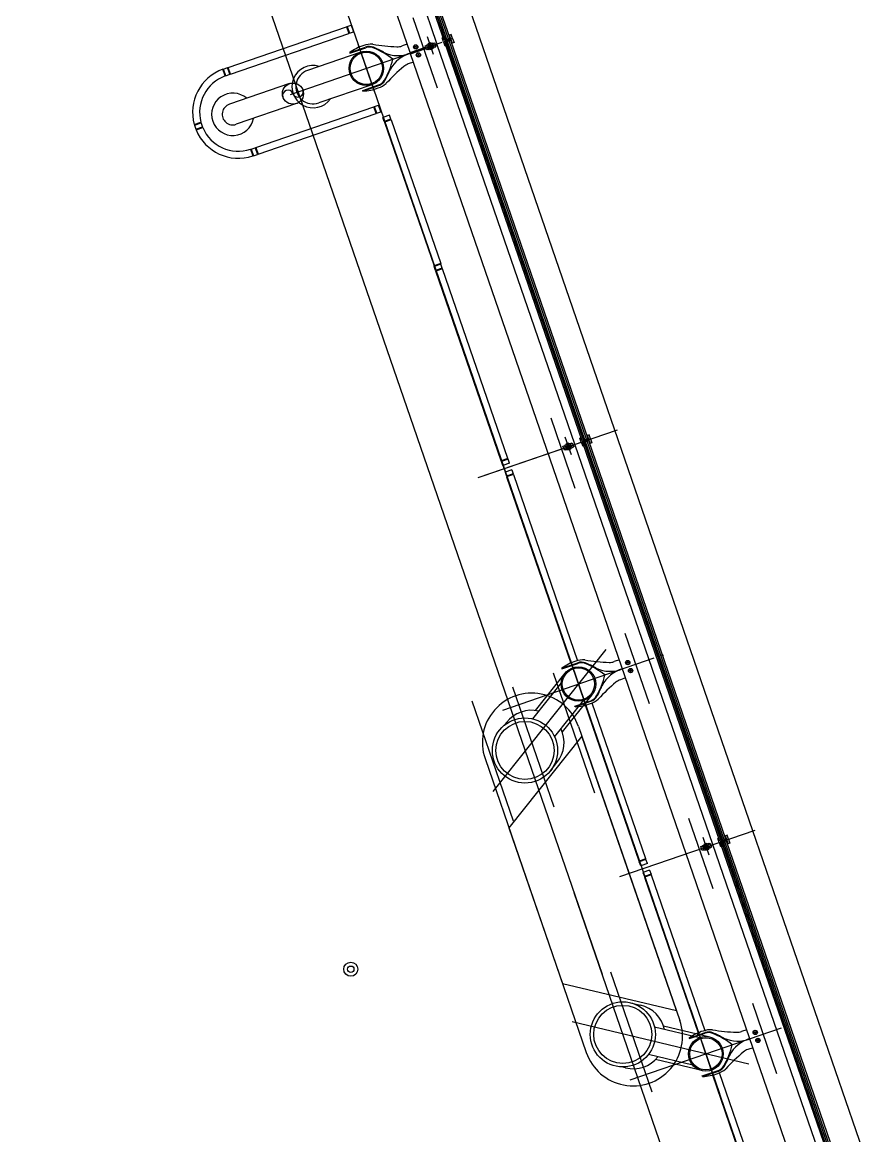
# Model space of a CAD drawing. Extents: x 809487 to 809680, y 818779 to 819225.
# Drawn here: x 809537.74 to 809543.75, y 819177.45 to 819185.34 of the extents above; entities that cross this region are included whole.
import ezdxf

# ---------------------------------------------------------------- set-up
doc = ezdxf.new("R2010")
doc.units = 0
for name, color, linetype in [('F-RC', 7, 'Continuous'), ('MAJ082__', 7, 'Continuous'), ('MAJ214__', 7, 'Continuous'), ('MAJ270__', 7, 'Continuous'), ('MAJ292__', 7, 'Continuous'), ('MAJ314__', 7, 'Continuous')]:
    doc.layers.add(name, color=color, linetype=linetype)

msp = doc.modelspace()

# ---------------------------------------------------------------- linework, layer by layer
at = {"layer": 'F-RC'}
for p, q in [((809540.044, 819185.311), (809540.0724, 819185.3208)), ((809540.0724, 819185.3208), (809540.0887, 819185.2735)), ((809539.202, 819185.0211), (809540.0393, 819185.3094)), ((809539.2182, 819184.9738), (809540.0556, 819185.2621)), ((809540.0393, 819185.3094), (809540.0556, 819185.2621)), ((809540.0399, 819185.3075), (809540.0447, 819185.3091)), ((809540.044, 819185.311), (809540.0603, 819185.2638)), ((809540.0549, 819185.264), (809540.0596, 819185.2657)), ((809540.0603, 819185.2638), (809540.0887, 819185.2735)), ((809539.1804, 819184.9607), (809539.1641, 819185.008)), ((809539.1689, 819185.0097), (809539.1972, 819185.0195)), ((809539.1851, 819184.9624), (809539.1689, 819185.0097)), ((809539.2135, 819184.9722), (809539.1972, 819185.0195)), ((809539.1979, 819185.0176), (809539.2026, 819185.0192)), ((809539.2182, 819184.9738), (809539.202, 819185.0211)), ((809539.1851, 819184.9624), (809539.2135, 819184.9722)), ((809539.2129, 819184.9741), (809539.2176, 819184.9757)), ((809539.3973, 819184.4538), (809540.2346, 819184.7421)), ((809539.4136, 819184.4065), (809540.2509, 819184.6948)), ((809540.2509, 819184.6948), (809540.2346, 819184.7421)), ((809540.2353, 819184.7402), (809540.24, 819184.7418)), ((809540.2394, 819184.7437), (809540.2677, 819184.7535)), ((809540.2556, 819184.6964), (809540.2394, 819184.7437)), ((809540.2503, 819184.6967), (809540.255, 819184.6983)), ((809540.2556, 819184.6964), (809540.284, 819184.7062)), ((809540.284, 819184.7062), (809540.2677, 819184.7535)), ((809540.3451, 819184.6823), (809540.2978, 819184.666)), ((809540.3549, 819184.6539), (809540.3451, 819184.6823)), ((809538.9614, 819184.6157), (809539.0088, 819184.632)), ((809538.9628, 819184.6109), (809539.0102, 819184.6272)), ((809540.3076, 819184.6377), (809540.2978, 819184.666)), ((809540.3549, 819184.6539), (809540.3076, 819184.6377)), ((809540.3565, 819184.6492), (809540.3092, 819184.6329)), ((809540.3092, 819184.6329), (809540.66, 819183.6141)), ((809540.3111, 819184.6336), (809540.3095, 819184.6383)), ((809540.3546, 819184.6486), (809540.353, 819184.6533)), ((809540.3565, 819184.6492), (809540.7073, 819183.6304)), ((809538.9726, 819184.5825), (809539.0199, 819184.5988)), ((809538.9745, 819184.5779), (809539.0219, 819184.5942)), ((809539.3642, 819184.4424), (809539.3926, 819184.4522)), ((809539.3926, 819184.4522), (809539.4088, 819184.4049)), ((809539.3932, 819184.4503), (809539.3979, 819184.4519)), ((809539.3973, 819184.4538), (809539.4136, 819184.4065)), ((809539.3595, 819184.4408), (809539.3757, 819184.3935)), ((809539.3642, 819184.4424), (809539.3805, 819184.3951)), ((809539.3805, 819184.3951), (809539.4088, 819184.4049)), ((809539.4082, 819184.4068), (809539.4129, 819184.4084)), ((809540.6877, 819183.6237), (809540.66, 819183.6141)), ((809540.7089, 819183.6257), (809540.6617, 819183.6094)), ((809540.6714, 819183.581), (809540.6617, 819183.6094)), ((809540.6636, 819183.6101), (809540.6619, 819183.6148)), ((809540.7187, 819183.5973), (809540.6714, 819183.581)), ((809540.7203, 819183.5926), (809540.6731, 819183.5763)), ((809540.675, 819183.577), (809540.6733, 819183.5817)), ((809540.7073, 819183.6304), (809540.6877, 819183.6237)), ((809540.707, 819183.625), (809540.7054, 819183.6298)), ((809540.7187, 819183.5973), (809540.7089, 819183.6257)), ((809540.7184, 819183.5919), (809540.7168, 819183.5967)), ((809541.1826, 819182.25), (809540.7203, 819183.5926)), ((809541.1354, 819182.2337), (809540.6731, 819183.5763)), ((809541.1826, 819182.25), (809541.1354, 819182.2337)), ((809541.1843, 819182.2452), (809541.137, 819182.229)), ((809541.1824, 819182.2446), (809541.1808, 819182.2493)), ((809541.194, 819182.2169), (809541.1843, 819182.2452)), ((809541.1468, 819182.2006), (809541.137, 819182.229)), ((809541.1389, 819182.2296), (809541.1373, 819182.2343)), ((809541.194, 819182.2169), (809541.1468, 819182.2006)), ((809541.2103, 819182.1696), (809541.163, 819182.1533)), ((809541.2103, 819182.1696), (809541.2201, 819182.1412)), ((809541.163, 819182.1533), (809541.1728, 819182.1249)), ((809541.2201, 819182.1412), (809541.1728, 819182.1249)), ((809541.2217, 819182.1365), (809541.1744, 819182.1202)), ((809541.1744, 819182.1202), (809541.629, 819180.8001)), ((809541.1747, 819182.1256), (809541.1763, 819182.1209)), ((809541.2182, 819182.1406), (809541.2198, 819182.1358)), ((809541.2217, 819182.1365), (809541.6761, 819180.8168)), ((809542.1121, 819179.3971), (809541.7319, 819180.5012)), ((809542.1593, 819179.4134), (809541.7793, 819180.5171)), ((809542.1593, 819179.4134), (809542.1121, 819179.3971)), ((809542.161, 819179.4087), (809542.1137, 819179.3924)), ((809542.1156, 819179.3931), (809542.114, 819179.3978)), ((809542.1591, 819179.408), (809542.1575, 819179.4128)), ((809542.1707, 819179.3803), (809542.161, 819179.4087)), ((809542.1235, 819179.364), (809542.1137, 819179.3924)), ((809542.1707, 819179.3803), (809542.1235, 819179.364)), ((809542.187, 819179.333), (809542.1397, 819179.3168)), ((809542.1397, 819179.3168), (809542.1495, 819179.2884)), ((809542.187, 819179.333), (809542.1968, 819179.3047)), ((809542.1968, 819179.3047), (809542.1495, 819179.2884)), ((809542.1984, 819179.2999), (809542.1511, 819179.2837)), ((809542.1511, 819179.2837), (809542.5313, 819178.1796)), ((809542.1514, 819179.289), (809542.153, 819179.2843)), ((809542.1949, 819179.304), (809542.1965, 819179.2993)), ((809542.1984, 819179.2999), (809542.5784, 819178.1963)), ((809543.1361, 819176.5769), (809542.6816, 819177.8966)), ((809543.0888, 819176.5606), (809542.6342, 819177.8807))]:
    msp.add_line(p, q, dxfattribs=at)
for radius, start, end in [(0.325, 109.88151, 195.47188), (0.323, 108.99968, 109.88697), (0.275, 110.0418, 194.82936), (0.277, 108.99968, 110.03427), (0.325, 196.35465, 199), (0.323, 195.45001, 196.33825), (0.277, 194.85953, 195.89583), (0.275, 195.87323, 199), (0.275, 199, 202.12677), (0.325, 199, 201.64535), (0.323, 201.66174, 202.54999), (0.325, 202.52811, 288.11849), (0.277, 202.10417, 203.14047), (0.275, 203.17064, 287.9582), (0.277, 287.96572, 289.00032), (0.323, 288.11303, 289.00032)]:
    msp.add_arc((809539.2747, 819184.7024), radius, start, end, dxfattribs=at)
at = {"layer": 'MAJ082__'}
for p, q in [((809539.6361, 819184.9062), (809539.2104, 819184.7596)), ((809539.685, 819184.7644), (809539.2592, 819184.6178))]:
    msp.add_line(p, q, dxfattribs=at)
msp.add_circle((809539.6606, 819184.8353), 0.075, dxfattribs=at)
for centre, radius, start, end in [((809539.6251, 819184.8231), 0.0375, 19, 199), ((809539.696, 819184.8475), 0.0375, 199, 19), ((809539.2348, 819184.6887), 0.15, 49, 349), ((809539.2348, 819184.6887), 0.075, 108.99964, 289.00049)]:
    msp.add_arc(centre, radius, start, end, dxfattribs=at)
at = {"layer": 'MAJ214__'}
for p, q in [((809540.6801, 819185.1916), (809538.7283, 819190.86)), ((809540.7407, 819185.2151), (809539.7689, 819188.0375)), ((809540.7414, 819185.2154), (809539.7696, 819188.0378)), ((809540.7509, 819185.2186), (809539.7791, 819188.041)), ((809540.7623, 819185.2226), (809539.7904, 819188.0449)), ((809540.491, 819185.1265), (809540.5997, 819185.1639)), ((809540.5964, 819185.1734), (809540.6068, 819185.177)), ((809540.5997, 819185.1639), (809540.5964, 819185.1734)), ((809540.6511, 819185.1935), (809540.6071, 819185.1784)), ((809540.6085, 819185.1709), (809540.6161, 819185.1735)), ((809540.6218, 819185.157), (809540.6142, 819185.1544)), ((809540.6162, 819185.1736), (809540.647, 819185.1842)), ((809540.6169, 819185.186), (809540.6387, 819185.1935)), ((809540.6175, 819185.1873), (809540.6169, 819185.186)), ((809540.6169, 819185.186), (809540.6179, 819185.1832)), ((809540.6374, 819185.1941), (809540.6175, 819185.1873)), ((809540.6179, 819185.1832), (809540.6396, 819185.1906)), ((809540.6203, 819185.184), (809540.62, 819185.1833)), ((809540.6201, 819185.1829), (809540.62, 819185.1833)), ((809540.6219, 819185.157), (809540.6527, 819185.1676)), ((809540.6509, 819185.158), (809540.6291, 819185.1505)), ((809540.6519, 819185.1552), (809540.6301, 819185.1477)), ((809540.6373, 819185.1898), (809540.6379, 819185.1895)), ((809540.6374, 819185.1941), (809540.6387, 819185.1935)), ((809540.6381, 819185.189), (809540.6379, 819185.1895)), ((809540.6387, 819185.1935), (809540.6396, 819185.1906)), ((809540.6546, 819185.1868), (809540.647, 819185.1842)), ((809540.649, 819185.1574), (809540.6487, 819185.1583)), ((809540.6509, 819185.158), (809540.6519, 819185.1552)), ((809540.6512, 819185.1539), (809540.6519, 819185.1552)), ((809540.6522, 819185.1926), (809540.6626, 819185.1962)), ((809540.662, 819185.1642), (809540.6724, 819185.1678)), ((809540.6626, 819185.1962), (809540.6658, 819185.1867)), ((809540.6658, 819185.1867), (809540.6801, 819185.1916)), ((809540.6691, 819185.1773), (809540.6833, 819185.1821)), ((809540.6691, 819185.1773), (809540.6724, 819185.1678)), ((809542.6351, 819179.5138), (809540.6833, 819185.1821)), ((809541.7174, 819182.3786), (809540.7456, 819185.201)), ((809541.7182, 819182.3788), (809540.7463, 819185.2012)), ((809541.7276, 819182.3821), (809540.7558, 819185.2045)), ((809541.739, 819182.386), (809540.7671, 819185.2084)), ((809540.4942, 819185.117), (809540.6029, 819185.1545)), ((809540.6062, 819185.145), (809540.6029, 819185.1545)), ((809540.6166, 819185.1486), (809540.6062, 819185.145)), ((809540.6291, 819185.1505), (809540.6301, 819185.1477)), ((809540.6314, 819185.1471), (809540.6301, 819185.1477)), ((809540.631, 819185.1512), (809540.6307, 819185.1521)), ((809540.6314, 819185.1471), (809540.6512, 819185.1539)), ((809541.5731, 819182.3368), (809541.5835, 819182.3404)), ((809541.5829, 819182.3085), (809541.5731, 819182.3368)), ((809541.6278, 819182.357), (809541.5838, 819182.3418)), ((809541.5852, 819182.3344), (809541.5928, 819182.337)), ((809541.5985, 819182.3204), (809541.5909, 819182.3178)), ((809541.5929, 819182.337), (809541.6237, 819182.3476)), ((809541.5936, 819182.3494), (809541.6154, 819182.3569)), ((809541.5942, 819182.3507), (809541.5936, 819182.3494)), ((809541.5936, 819182.3494), (809541.5946, 819182.3466)), ((809541.6141, 819182.3575), (809541.5942, 819182.3507)), ((809541.5946, 819182.3466), (809541.6164, 819182.3541)), ((809541.597, 819182.3474), (809541.5967, 819182.3468)), ((809541.5968, 819182.3463), (809541.5967, 819182.3468)), ((809541.5986, 819182.3205), (809541.6294, 819182.3311)), ((809541.6276, 819182.3215), (809541.6058, 819182.314)), ((809541.6286, 819182.3186), (809541.6068, 819182.3111)), ((809541.6077, 819182.3146), (809541.6074, 819182.3156)), ((809541.6081, 819182.3105), (809541.6279, 819182.3174)), ((809541.614, 819182.3533), (809541.6146, 819182.353)), ((809541.6141, 819182.3575), (809541.6154, 819182.3569)), ((809541.6148, 819182.3525), (809541.6146, 819182.353)), ((809541.6154, 819182.3569), (809541.6164, 819182.3541)), ((809541.6313, 819182.3502), (809541.6237, 819182.3476)), ((809541.6257, 819182.3208), (809541.6254, 819182.3218)), ((809541.6276, 819182.3215), (809541.6286, 819182.3186)), ((809541.6279, 819182.3174), (809541.6286, 819182.3186)), ((809541.6289, 819182.356), (809541.6393, 819182.3596)), ((809541.6387, 819182.3277), (809541.6491, 819182.3312)), ((809541.6393, 819182.3596), (809541.6491, 819182.3312)), ((809542.6941, 819179.542), (809541.7223, 819182.3644)), ((809542.6949, 819179.5423), (809541.723, 819182.3646)), ((809542.7043, 819179.5455), (809541.7325, 819182.3679)), ((809542.7157, 819179.5494), (809541.7438, 819182.3718)), ((809541.5933, 819182.312), (809541.5829, 819182.3085)), ((809541.6058, 819182.314), (809541.6068, 819182.3111)), ((809541.6081, 819182.3105), (809541.6068, 819182.3111)), ((809542.5498, 819179.5003), (809542.5602, 819179.5039)), ((809542.5547, 819179.4861), (809542.5498, 819179.5003)), ((809542.5596, 819179.4719), (809542.5547, 819179.4861)), ((809542.57, 819179.4755), (809542.5596, 819179.4719)), ((809542.6045, 819179.5204), (809542.5605, 819179.5053)), ((809542.5619, 819179.4978), (809542.5695, 819179.5004)), ((809542.5752, 819179.4839), (809542.5676, 819179.4813)), ((809542.5696, 819179.5005), (809542.6004, 819179.5111)), ((809542.5703, 819179.5129), (809542.5921, 819179.5204)), ((809542.571, 819179.5142), (809542.5703, 819179.5129)), ((809542.5703, 819179.5129), (809542.5713, 819179.51)), ((809542.5908, 819179.521), (809542.571, 819179.5142)), ((809542.5713, 819179.51), (809542.5931, 819179.5175)), ((809542.5737, 819179.5109), (809542.5734, 819179.5102)), ((809542.5735, 819179.5097), (809542.5734, 819179.5102)), ((809542.5753, 819179.4839), (809542.6061, 819179.4945)), ((809542.6043, 819179.4849), (809542.5825, 819179.4774)), ((809542.5825, 819179.4774), (809542.5835, 819179.4746)), ((809542.6053, 819179.4821), (809542.5835, 819179.4746)), ((809542.5848, 819179.474), (809542.5835, 819179.4746)), ((809542.5844, 819179.4781), (809542.5841, 819179.479)), ((809542.5848, 819179.474), (809542.6046, 819179.4808)), ((809542.5907, 819179.5167), (809542.5913, 819179.5164)), ((809542.5908, 819179.521), (809542.5921, 819179.5204)), ((809542.5915, 819179.5159), (809542.5913, 819179.5164)), ((809542.5921, 819179.5204), (809542.5931, 819179.5175)), ((809542.608, 819179.5137), (809542.6004, 819179.5111)), ((809542.6024, 819179.4843), (809542.6021, 819179.4852)), ((809542.6043, 819179.4849), (809542.6053, 819179.4821)), ((809542.6046, 819179.4808), (809542.6053, 819179.4821)), ((809542.6056, 819179.5195), (809542.616, 819179.5231)), ((809542.6154, 819179.4911), (809542.6258, 819179.4947)), ((809542.616, 819179.5231), (809542.6209, 819179.5089)), ((809542.6209, 819179.5089), (809542.6258, 819179.4947)), ((809544.5869, 819173.8454), (809542.6351, 819179.5138)), ((809543.6708, 819176.7055), (809542.699, 819179.5278)), ((809543.6716, 819176.7057), (809542.6997, 819179.5281)), ((809543.681, 819176.709), (809542.7092, 819179.5313)), ((809543.6924, 819176.7129), (809542.7205, 819179.5353))]:
    msp.add_line(p, q, dxfattribs=at)
for points in [[(809540.0625, 819185.1261), (809540.1753, 819185.1649)], [(809540.6177, 819185.1477), (809540.6617, 819185.1628)], [(809540.1563, 819184.8536), (809540.2691, 819184.8924)], [(809541.5944, 819182.3111), (809541.6384, 819182.3262)], [(809541.5648, 819180.7632), (809541.6776, 819180.8021)], [(809541.6586, 819180.4907), (809541.7714, 819180.5296)], [(809542.5711, 819179.4745), (809542.6151, 819179.4897)], [(809542.4671, 819178.1427), (809542.5799, 819178.1815)], [(809542.5609, 819177.8702), (809542.6737, 819177.9091)]]:
    msp.add_lwpolyline(points, dxfattribs=at)
for centre, radius in [((809540.5301, 819185.1664), 0.0155), ((809540.5301, 819185.1664), 0.0135), ((809540.5301, 819185.1664), 0.0042), ((809540.6344, 819185.1706), 0.006), ((809540.5496, 819185.1097), 0.0155), ((809540.5496, 819185.1097), 0.0135), ((809540.5496, 819185.1097), 0.0042), ((809541.6111, 819182.334), 0.006), ((809542.0323, 819180.8035), 0.0155), ((809542.0323, 819180.8035), 0.0135), ((809542.0323, 819180.8035), 0.0042), ((809542.0519, 819180.7468), 0.0155), ((809542.0519, 819180.7468), 0.0135), ((809542.0519, 819180.7468), 0.0042), ((809542.9347, 819178.183), 0.0155), ((809542.9347, 819178.183), 0.0135), ((809542.9347, 819178.183), 0.0042), ((809542.9542, 819178.1263), 0.0155), ((809542.9542, 819178.1263), 0.0135), ((809542.9542, 819178.1263), 0.0042)]:
    msp.add_circle(centre, radius, dxfattribs=at)
for centre, radius, start, end in [((809540.2011, 819185.09), 0.0792, 68.03764, 109), ((809540.0187, 819184.6376), 0.567, 59.89592, 68.03764), ((809540.6344, 819185.1706), 0.0095, 146.69488, 251.30512), ((809540.6344, 819185.1706), 0.0109, 101.1265, 116.87349), ((809540.6344, 819185.1706), 0.0109, 281.1265, 296.87349), ((809540.6344, 819185.1706), 0.0095, 325.18264, 72.81736), ((809540.3131, 819185.1454), 0.02, 239.89592, 251.32459), ((809540.405, 819185.3352), 0.2307, 244.76877, 292.32268), ((809540.555, 819184.8997), 0.2307, 105.67731, 153.23123), ((809540.555, 819184.8997), 0.2307, 105.67731, 112.32268), ((809540.405, 819185.3352), 0.2307, 285.67731, 292.32268), ((809539.8211, 819185.2115), 0.567, 329.96236, 338.10407), ((809540.3657, 819184.9926), 0.02, 146.67541, 158.10407), ((809540.2434, 819184.9673), 0.0792, 289, 329.96236), ((809541.6111, 819182.334), 0.0095, 146.69488, 251.30512), ((809541.6111, 819182.334), 0.0109, 101.1265, 116.87349), ((809541.6111, 819182.334), 0.0109, 281.1265, 296.87349), ((809541.6111, 819182.334), 0.0095, 325.18264, 72.81736), ((809541.7034, 819180.7272), 0.0792, 68.03764, 109), ((809541.5209, 819180.2747), 0.567, 59.89592, 68.03764), ((809541.8154, 819180.7826), 0.02, 239.89592, 251.32459), ((809541.9073, 819180.9723), 0.2307, 244.76877, 292.32268), ((809542.0572, 819180.5368), 0.2307, 105.67731, 153.23123), ((809542.0572, 819180.5368), 0.2307, 105.67731, 112.32268), ((809541.9073, 819180.9723), 0.2307, 285.67731, 292.32268), ((809541.3233, 819180.8487), 0.567, 329.96236, 338.10407), ((809541.868, 819180.6297), 0.02, 146.67541, 158.10407), ((809541.7456, 819180.6045), 0.0792, 289, 329.96236), ((809542.5878, 819179.4975), 0.0095, 146.69488, 199.00008), ((809542.5878, 819179.4975), 0.0095, 199.00008, 251.30512), ((809542.5878, 819179.4975), 0.006, 18.99986, 199.00013), ((809542.5878, 819179.4975), 0.006, 199.00013, 18.99986), ((809542.5878, 819179.4975), 0.0109, 101.1265, 116.87349), ((809542.5878, 819179.4975), 0.0109, 281.1265, 296.87349), ((809542.5878, 819179.4975), 0.0095, 18.99991, 72.81736), ((809542.5878, 819179.4975), 0.0095, 325.18264, 18.99991), ((809542.6057, 819178.1066), 0.0792, 68.03764, 109), ((809542.4232, 819177.6542), 0.567, 59.89592, 68.03764), ((809542.7177, 819178.1621), 0.02, 239.89592, 251.32459), ((809542.8096, 819178.3518), 0.2307, 244.76877, 292.32268), ((809542.9595, 819177.9163), 0.2307, 105.67731, 153.23123), ((809542.8096, 819178.3518), 0.2307, 285.67731, 292.32268), ((809542.9595, 819177.9163), 0.2307, 105.67731, 112.32268), ((809542.2256, 819178.2281), 0.567, 329.96236, 338.10407), ((809542.7703, 819178.0092), 0.02, 146.67541, 158.10407), ((809542.6479, 819177.984), 0.0792, 289, 329.96236)]:
    msp.add_arc(centre, radius, start, end, dxfattribs=at)
for points, degree in [([(809540.6068, 819185.1776), (809540.6068, 819185.1777), (809540.6068, 819185.1778), (809540.6068, 819185.1779), (809540.6068, 819185.1779), (809540.6069, 819185.178), (809540.6069, 819185.178), (809540.6069, 819185.1781), (809540.6069, 819185.1781), (809540.6069, 819185.1782), (809540.6069, 819185.1782), (809540.607, 819185.1783), (809540.607, 819185.1783), (809540.6071, 819185.1784), (809540.6071, 819185.1784), (809540.6071, 819185.1784)], 3), ([(809540.6077, 819185.1715), (809540.6076, 819185.1718), (809540.6075, 819185.1722), (809540.6073, 819185.173), (809540.6072, 819185.1736), (809540.607, 819185.1747), (809540.6069, 819185.1752), (809540.6068, 819185.1764), (809540.6068, 819185.177), (809540.6068, 819185.1776)], 3), ([(809540.6077, 819185.1715), (809540.6077, 819185.1715), (809540.6077, 819185.1714), (809540.6077, 819185.1714), (809540.6077, 819185.1714), (809540.6077, 819185.1713), (809540.6077, 819185.1713), (809540.6077, 819185.1713)], 3), ([(809540.6085, 819185.1709), (809540.6085, 819185.1709), (809540.6085, 819185.1709), (809540.6084, 819185.1709), (809540.6084, 819185.1709), (809540.6083, 819185.1709), (809540.6083, 819185.1709), (809540.6082, 819185.1709), (809540.6081, 819185.1709), (809540.6079, 819185.171), (809540.6079, 819185.171), (809540.6078, 819185.1712), (809540.6077, 819185.1712), (809540.6077, 819185.1713)], 3), ([(809540.6161, 819185.1735), (809540.6161, 819185.1736), (809540.6162, 819185.1736), (809540.6162, 819185.1736)], 2), ([(809540.6161, 819185.1735), (809540.6161, 819185.1735), (809540.6161, 819185.1735), (809540.6161, 819185.1734), (809540.6162, 819185.1732), (809540.6163, 819185.1726), (809540.6164, 819185.1722), (809540.6166, 819185.1709), (809540.6167, 819185.1699), (809540.6172, 819185.1677), (809540.6174, 819185.1665), (809540.6182, 819185.1641), (809540.6187, 819185.163), (809540.6197, 819185.1609), (809540.6202, 819185.16), (809540.6209, 819185.1587), (809540.6212, 819185.1582), (809540.6215, 819185.1576), (809540.6216, 819185.1574), (809540.6217, 819185.1571), (809540.6218, 819185.157), (809540.6218, 819185.157)], 3), ([(809540.6219, 819185.157), (809540.6219, 819185.157), (809540.6218, 819185.157), (809540.6218, 819185.157)], 2), ([(809540.6219, 819185.157), (809540.6219, 819185.157), (809540.6218, 819185.157), (809540.6218, 819185.157)], 2), ([(809540.6273, 819185.1771), (809540.6273, 819185.1771), (809540.6273, 819185.1771), (809540.6272, 819185.177), (809540.6272, 819185.1769), (809540.627, 819185.1767), (809540.6269, 819185.1765), (809540.6267, 819185.1762), (809540.6266, 819185.176), (809540.6265, 819185.1758)], 3), ([(809540.6294, 819185.1804), (809540.6283, 819185.1786), (809540.6273, 819185.1771)], 2), ([(809540.6313, 819185.1616), (809540.6315, 819185.1615), (809540.6317, 819185.1615), (809540.6321, 819185.1613), (809540.6323, 819185.1613), (809540.6326, 819185.1612), (809540.6327, 819185.1611), (809540.6328, 819185.1611), (809540.6328, 819185.1611), (809540.6328, 819185.1611)], 3), ([(809540.636, 819185.1801), (809540.6342, 819185.1807), (809540.6323, 819185.1813)], 2), ([(809540.6328, 819185.1611), (809540.6345, 819185.1605), (809540.6365, 819185.1598)], 2), ([(809540.6374, 819185.1796), (809540.6372, 819185.1797), (809540.637, 819185.1797), (809540.6366, 819185.1799), (809540.6364, 819185.1799), (809540.6362, 819185.18), (809540.6361, 819185.18), (809540.636, 819185.1801), (809540.636, 819185.1801), (809540.636, 819185.1801)], 3), ([(809540.6393, 819185.1608), (809540.6405, 819185.1625), (809540.6415, 819185.1641)], 2), ([(809540.6415, 819185.1641), (809540.6415, 819185.1641), (809540.6415, 819185.1641), (809540.6415, 819185.1642), (809540.6416, 819185.1643), (809540.6418, 819185.1645), (809540.6419, 819185.1647), (809540.6421, 819185.165), (809540.6422, 819185.1652), (809540.6423, 819185.1654)], 3), ([(809540.6527, 819185.1676), (809540.6527, 819185.1677), (809540.6527, 819185.1677), (809540.6526, 819185.1678), (809540.6526, 819185.168), (809540.6525, 819185.1686), (809540.6524, 819185.169), (809540.6522, 819185.1702), (809540.6521, 819185.1713), (809540.6516, 819185.1735), (809540.6513, 819185.1747), (809540.6506, 819185.177), (809540.6501, 819185.1781), (809540.6491, 819185.1802), (809540.6486, 819185.1812), (809540.6479, 819185.1825), (809540.6476, 819185.1829), (809540.6472, 819185.1836), (809540.6471, 819185.1838), (809540.647, 819185.1841), (809540.647, 819185.1841), (809540.647, 819185.1842)], 3), ([(809540.6511, 819185.1935), (809540.6511, 819185.1935), (809540.6512, 819185.1935), (809540.6512, 819185.1935), (809540.6513, 819185.1935), (809540.6513, 819185.1935), (809540.6514, 819185.1935), (809540.6514, 819185.1934), (809540.6515, 819185.1934), (809540.6515, 819185.1934), (809540.6516, 819185.1933), (809540.6516, 819185.1933), (809540.6516, 819185.1933), (809540.6517, 819185.1932), (809540.6517, 819185.1932), (809540.6518, 819185.1931)], 3), ([(809540.6518, 819185.1931), (809540.6521, 819185.1926), (809540.6525, 819185.1922), (809540.6532, 819185.1912), (809540.6535, 819185.1907), (809540.654, 819185.1897), (809540.6543, 819185.1892), (809540.6546, 819185.1884), (809540.6548, 819185.1881), (809540.6549, 819185.1878)], 3), ([(809540.6603, 819185.1703), (809540.6597, 819185.17), (809540.659, 819185.1698), (809540.6574, 819185.1693), (809540.6565, 819185.1689), (809540.6549, 819185.1684), (809540.6543, 819185.1682), (809540.6534, 819185.1679), (809540.653, 819185.1678), (809540.6527, 819185.1676)], 3), ([(809540.6603, 819185.1703), (809540.6594, 819185.17), (809540.6586, 819185.1697), (809540.6577, 819185.1693), (809540.6564, 819185.1689), (809540.6551, 819185.1685), (809540.6538, 819185.168), (809540.6535, 819185.1679), (809540.6531, 819185.1678), (809540.6527, 819185.1676)], 3), ([(809540.655, 819185.1876), (809540.655, 819185.1875), (809540.655, 819185.1875), (809540.655, 819185.1874), (809540.655, 819185.1873), (809540.655, 819185.1872), (809540.6549, 819185.1871), (809540.6549, 819185.187), (809540.6548, 819185.1869), (809540.6547, 819185.1869), (809540.6547, 819185.1868), (809540.6546, 819185.1868), (809540.6546, 819185.1868), (809540.6546, 819185.1868)], 3), ([(809540.655, 819185.1876), (809540.655, 819185.1876), (809540.655, 819185.1876), (809540.655, 819185.1876), (809540.6549, 819185.1877), (809540.6549, 819185.1877), (809540.6549, 819185.1877), (809540.6549, 819185.1878)], 3), ([(809540.6603, 819185.1703), (809540.6603, 819185.1703), (809540.6603, 819185.1703), (809540.6603, 819185.1703), (809540.6604, 819185.1703), (809540.6605, 819185.1703), (809540.6605, 819185.1703), (809540.6606, 819185.1703), (809540.6607, 819185.1703), (809540.6608, 819185.1702), (809540.6609, 819185.1701), (809540.661, 819185.17), (809540.661, 819185.17), (809540.6611, 819185.1699)], 3), ([(809540.6611, 819185.1697), (809540.6611, 819185.1697), (809540.6611, 819185.1697), (809540.6611, 819185.1698), (809540.6611, 819185.1698), (809540.6611, 819185.1699), (809540.6611, 819185.1699), (809540.6611, 819185.1699)], 3), ([(809540.6611, 819185.1697), (809540.6612, 819185.1694), (809540.6613, 819185.169), (809540.6615, 819185.1682), (809540.6616, 819185.1676), (809540.6618, 819185.1665), (809540.6618, 819185.1659), (809540.6619, 819185.1647), (809540.662, 819185.1641), (809540.662, 819185.1635)], 3), ([(809540.662, 819185.1635), (809540.662, 819185.1635), (809540.662, 819185.1634), (809540.6619, 819185.1633), (809540.6619, 819185.1633), (809540.6619, 819185.1632), (809540.6619, 819185.1631), (809540.6619, 819185.1631), (809540.6619, 819185.1631), (809540.6618, 819185.163), (809540.6618, 819185.163), (809540.6618, 819185.1629), (809540.6618, 819185.1629), (809540.6617, 819185.1628), (809540.6617, 819185.1628), (809540.6617, 819185.1628)], 3), ([(809540.6138, 819185.1536), (809540.6138, 819185.1536), (809540.6138, 819185.1537), (809540.6138, 819185.1538), (809540.6138, 819185.1539), (809540.6138, 819185.154), (809540.6138, 819185.1541), (809540.6139, 819185.1542), (809540.614, 819185.1542), (809540.6141, 819185.1543), (809540.6141, 819185.1544), (809540.6142, 819185.1544), (809540.6142, 819185.1544), (809540.6142, 819185.1544)], 3), ([(809540.6138, 819185.1536), (809540.6138, 819185.1536), (809540.6138, 819185.1536), (809540.6138, 819185.1535), (809540.6138, 819185.1535), (809540.6139, 819185.1535), (809540.6139, 819185.1534), (809540.6139, 819185.1534)], 3), ([(809540.617, 819185.1481), (809540.6166, 819185.1485), (809540.6163, 819185.149), (809540.6156, 819185.15), (809540.6153, 819185.1505), (809540.6148, 819185.1515), (809540.6145, 819185.152), (809540.6141, 819185.1528), (809540.614, 819185.1531), (809540.6139, 819185.1534)], 3), ([(809540.6177, 819185.1477), (809540.6177, 819185.1476), (809540.6176, 819185.1476), (809540.6175, 819185.1477), (809540.6175, 819185.1477), (809540.6174, 819185.1477), (809540.6174, 819185.1477), (809540.6173, 819185.1477), (809540.6173, 819185.1478), (809540.6173, 819185.1478), (809540.6172, 819185.1478), (809540.6172, 819185.1479), (809540.6171, 819185.1479), (809540.6171, 819185.148), (809540.617, 819185.148), (809540.617, 819185.1481)], 3), ([(809541.5835, 819182.3411), (809541.5835, 819182.3412), (809541.5835, 819182.3412), (809541.5835, 819182.3413), (809541.5836, 819182.3414), (809541.5836, 819182.3414), (809541.5836, 819182.3415), (809541.5836, 819182.3415), (809541.5836, 819182.3416), (809541.5836, 819182.3416), (809541.5837, 819182.3417), (809541.5837, 819182.3417), (809541.5837, 819182.3418), (809541.5838, 819182.3418), (809541.5838, 819182.3418), (809541.5838, 819182.3418)], 3), ([(809541.5844, 819182.3349), (809541.5843, 819182.3353), (809541.5842, 819182.3356), (809541.584, 819182.3365), (809541.5839, 819182.337), (809541.5837, 819182.3381), (809541.5836, 819182.3387), (809541.5835, 819182.3399), (809541.5835, 819182.3405), (809541.5835, 819182.3411)], 3), ([(809541.5844, 819182.3349), (809541.5844, 819182.3349), (809541.5844, 819182.3349), (809541.5844, 819182.3348), (809541.5844, 819182.3348), (809541.5844, 819182.3348), (809541.5844, 819182.3348), (809541.5844, 819182.3347)], 3), ([(809541.5852, 819182.3344), (809541.5852, 819182.3344), (809541.5852, 819182.3344), (809541.5851, 819182.3344), (809541.5851, 819182.3343), (809541.585, 819182.3343), (809541.585, 819182.3343), (809541.5849, 819182.3343), (809541.5848, 819182.3344), (809541.5847, 819182.3344), (809541.5846, 819182.3345), (809541.5845, 819182.3346), (809541.5844, 819182.3347), (809541.5844, 819182.3347)], 3), ([(809541.5905, 819182.3171), (809541.5905, 819182.3171), (809541.5905, 819182.3171), (809541.5905, 819182.3172), (809541.5905, 819182.3173), (809541.5905, 819182.3175), (809541.5905, 819182.3175), (809541.5906, 819182.3176), (809541.5907, 819182.3177), (809541.5908, 819182.3178), (809541.5908, 819182.3178), (809541.5909, 819182.3178), (809541.5909, 819182.3178), (809541.5909, 819182.3178)], 3), ([(809541.5905, 819182.3171), (809541.5905, 819182.317), (809541.5905, 819182.317), (809541.5905, 819182.317), (809541.5905, 819182.317), (809541.5906, 819182.3169), (809541.5906, 819182.3169), (809541.5906, 819182.3169)], 3), ([(809541.5937, 819182.3115), (809541.5933, 819182.312), (809541.593, 819182.3125), (809541.5923, 819182.3135), (809541.592, 819182.3139), (809541.5915, 819182.3149), (809541.5912, 819182.3154), (809541.5908, 819182.3162), (809541.5907, 819182.3165), (809541.5906, 819182.3169)], 3), ([(809541.5928, 819182.337), (809541.5928, 819182.337), (809541.5928, 819182.337), (809541.5929, 819182.3368), (809541.5929, 819182.3366), (809541.593, 819182.336), (809541.5931, 819182.3356), (809541.5933, 819182.3344), (809541.5934, 819182.3334), (809541.5939, 819182.3311), (809541.5942, 819182.3299), (809541.5949, 819182.3276), (809541.5954, 819182.3265), (809541.5964, 819182.3244), (809541.5969, 819182.3235), (809541.5976, 819182.3222), (809541.5979, 819182.3217), (809541.5982, 819182.321), (809541.5984, 819182.3208), (809541.5984, 819182.3206), (809541.5985, 819182.3205), (809541.5985, 819182.3204)], 3), ([(809541.5928, 819182.337), (809541.5928, 819182.337), (809541.5929, 819182.337), (809541.5929, 819182.337)], 2), ([(809541.5986, 819182.3205), (809541.5986, 819182.3205), (809541.5985, 819182.3205), (809541.5985, 819182.3204)], 2), ([(809541.5986, 819182.3205), (809541.5986, 819182.3205), (809541.5985, 819182.3205), (809541.5985, 819182.3204)], 2), ([(809541.604, 819182.3406), (809541.604, 819182.3405), (809541.604, 819182.3405), (809541.6039, 819182.3404), (809541.6039, 819182.3404), (809541.6037, 819182.3401), (809541.6036, 819182.34), (809541.6034, 819182.3396), (809541.6033, 819182.3394), (809541.6032, 819182.3393)], 3), ([(809541.6061, 819182.3438), (809541.605, 819182.3421), (809541.604, 819182.3406)], 2), ([(809541.6081, 819182.325), (809541.6082, 819182.325), (809541.6084, 819182.3249), (809541.6089, 819182.3248), (809541.6091, 819182.3247), (809541.6093, 819182.3246), (809541.6094, 819182.3246), (809541.6095, 819182.3245), (809541.6095, 819182.3245), (809541.6095, 819182.3245)], 3), ([(809541.6127, 819182.3435), (809541.6109, 819182.3441), (809541.609, 819182.3448)], 2), ([(809541.6095, 819182.3245), (809541.6113, 819182.324), (809541.6132, 819182.3233)], 2), ([(809541.6141, 819182.343), (809541.614, 819182.3431), (809541.6137, 819182.3432), (809541.6133, 819182.3433), (809541.6131, 819182.3434), (809541.6129, 819182.3435), (809541.6128, 819182.3435), (809541.6127, 819182.3435), (809541.6127, 819182.3435), (809541.6127, 819182.3435)], 3), ([(809541.616, 819182.3243), (809541.6172, 819182.326), (809541.6182, 819182.3275)], 2), ([(809541.6182, 819182.3275), (809541.6182, 819182.3275), (809541.6182, 819182.3275), (809541.6183, 819182.3276), (809541.6183, 819182.3277), (809541.6185, 819182.3279), (809541.6186, 819182.3281), (809541.6188, 819182.3285), (809541.6189, 819182.3287), (809541.619, 819182.3288)], 3), ([(809541.6294, 819182.3311), (809541.6294, 819182.3311), (809541.6294, 819182.3311), (809541.6293, 819182.3313), (809541.6293, 819182.3315), (809541.6292, 819182.332), (809541.6291, 819182.3324), (809541.6289, 819182.3337), (809541.6288, 819182.3347), (809541.6283, 819182.337), (809541.628, 819182.3382), (809541.6273, 819182.3405), (809541.6268, 819182.3416), (809541.6258, 819182.3437), (809541.6253, 819182.3446), (809541.6246, 819182.3459), (809541.6243, 819182.3464), (809541.6239, 819182.347), (809541.6238, 819182.3473), (809541.6237, 819182.3475), (809541.6237, 819182.3476), (809541.6237, 819182.3476)], 3), ([(809541.6278, 819182.357), (809541.6278, 819182.357), (809541.6279, 819182.357), (809541.6279, 819182.357), (809541.628, 819182.357), (809541.6281, 819182.3569), (809541.6281, 819182.3569), (809541.6281, 819182.3569), (809541.6282, 819182.3569), (809541.6282, 819182.3568), (809541.6283, 819182.3568), (809541.6283, 819182.3567), (809541.6283, 819182.3567), (809541.6284, 819182.3566), (809541.6284, 819182.3566), (809541.6285, 819182.3566)], 3), ([(809541.6285, 819182.3566), (809541.6288, 819182.3561), (809541.6292, 819182.3556), (809541.6299, 819182.3546), (809541.6302, 819182.3541), (809541.6307, 819182.3531), (809541.631, 819182.3526), (809541.6313, 819182.3518), (809541.6315, 819182.3515), (809541.6316, 819182.3512)], 3), ([(809541.637, 819182.3337), (809541.6364, 819182.3335), (809541.6357, 819182.3333), (809541.6341, 819182.3327), (809541.6332, 819182.3324), (809541.6316, 819182.3318), (809541.631, 819182.3316), (809541.6301, 819182.3313), (809541.6297, 819182.3312), (809541.6294, 819182.3311)], 3), ([(809541.637, 819182.3337), (809541.6361, 819182.3334), (809541.6353, 819182.3331), (809541.6344, 819182.3328), (809541.6331, 819182.3324), (809541.6318, 819182.3319), (809541.6305, 819182.3315), (809541.6302, 819182.3313), (809541.6298, 819182.3312), (809541.6294, 819182.3311)], 3), ([(809541.6317, 819182.351), (809541.6317, 819182.351), (809541.6317, 819182.351), (809541.6317, 819182.3508), (809541.6317, 819182.3508), (809541.6317, 819182.3506), (809541.6317, 819182.3505), (809541.6316, 819182.3504), (809541.6315, 819182.3504), (809541.6314, 819182.3503), (809541.6314, 819182.3503), (809541.6313, 819182.3502), (809541.6313, 819182.3502), (809541.6313, 819182.3502)], 3), ([(809541.6317, 819182.351), (809541.6317, 819182.351), (809541.6317, 819182.351), (809541.6317, 819182.3511), (809541.6316, 819182.3511), (809541.6316, 819182.3512), (809541.6316, 819182.3512), (809541.6316, 819182.3512)], 3), ([(809541.637, 819182.3337), (809541.637, 819182.3337), (809541.637, 819182.3337), (809541.637, 819182.3337), (809541.6371, 819182.3337), (809541.6372, 819182.3337), (809541.6372, 819182.3337), (809541.6373, 819182.3337), (809541.6374, 819182.3337), (809541.6375, 819182.3336), (809541.6376, 819182.3336), (809541.6377, 819182.3335), (809541.6377, 819182.3334), (809541.6378, 819182.3333)], 3), ([(809541.6378, 819182.3331), (809541.6378, 819182.3332), (809541.6378, 819182.3332), (809541.6378, 819182.3332), (809541.6378, 819182.3333), (809541.6378, 819182.3333), (809541.6378, 819182.3333), (809541.6378, 819182.3333)], 3), ([(809541.6378, 819182.3331), (809541.6379, 819182.3328), (809541.638, 819182.3325), (809541.6382, 819182.3316), (809541.6383, 819182.3311), (809541.6385, 819182.3299), (809541.6386, 819182.3294), (809541.6386, 819182.3282), (809541.6387, 819182.3276), (809541.6387, 819182.327)], 3), ([(809541.6387, 819182.327), (809541.6387, 819182.3269), (809541.6387, 819182.3268), (809541.6386, 819182.3267), (809541.6386, 819182.3267), (809541.6386, 819182.3266), (809541.6386, 819182.3266), (809541.6386, 819182.3265), (809541.6386, 819182.3265), (809541.6386, 819182.3264), (809541.6385, 819182.3264), (809541.6385, 819182.3263), (809541.6385, 819182.3263), (809541.6384, 819182.3263), (809541.6384, 819182.3262), (809541.6384, 819182.3262)], 3), ([(809541.5944, 819182.3111), (809541.5944, 819182.3111), (809541.5943, 819182.3111), (809541.5943, 819182.3111), (809541.5942, 819182.3111), (809541.5941, 819182.3111), (809541.5941, 819182.3112), (809541.594, 819182.3112), (809541.594, 819182.3112), (809541.594, 819182.3113), (809541.5939, 819182.3113), (809541.5939, 819182.3113), (809541.5938, 819182.3114), (809541.5938, 819182.3114), (809541.5937, 819182.3115), (809541.5937, 819182.3115)], 3), ([(809542.5602, 819179.5045), (809542.5602, 819179.5046), (809542.5602, 819179.5047), (809542.5603, 819179.5048), (809542.5603, 819179.5048), (809542.5603, 819179.5049), (809542.5603, 819179.5049), (809542.5603, 819179.505), (809542.5603, 819179.505), (809542.5603, 819179.5051), (809542.5604, 819179.5051), (809542.5604, 819179.5052), (809542.5604, 819179.5052), (809542.5605, 819179.5052), (809542.5605, 819179.5053), (809542.5605, 819179.5053)], 3), ([(809542.5611, 819179.4984), (809542.561, 819179.4987), (809542.5609, 819179.499), (809542.5607, 819179.4999), (809542.5606, 819179.5004), (809542.5604, 819179.5016), (809542.5603, 819179.5021), (809542.5603, 819179.5033), (809542.5602, 819179.5039), (809542.5602, 819179.5045)], 3), ([(809542.5611, 819179.4984), (809542.5611, 819179.4984), (809542.5611, 819179.4983), (809542.5611, 819179.4983), (809542.5611, 819179.4983), (809542.5611, 819179.4982), (809542.5611, 819179.4982), (809542.5611, 819179.4982)], 3), ([(809542.5619, 819179.4978), (809542.5619, 819179.4978), (809542.5619, 819179.4978), (809542.5619, 819179.4978), (809542.5618, 819179.4978), (809542.5617, 819179.4978), (809542.5617, 819179.4978), (809542.5616, 819179.4978), (809542.5615, 819179.4978), (809542.5614, 819179.4979), (809542.5613, 819179.4979), (809542.5612, 819179.498), (809542.5612, 819179.4981), (809542.5611, 819179.4982)], 3), ([(809542.5672, 819179.4805), (809542.5672, 819179.4805), (809542.5672, 819179.4806), (809542.5672, 819179.4807), (809542.5672, 819179.4807), (809542.5672, 819179.4809), (809542.5672, 819179.481), (809542.5673, 819179.4811), (809542.5674, 819179.4811), (809542.5675, 819179.4812), (809542.5675, 819179.4812), (809542.5676, 819179.4813), (809542.5676, 819179.4813), (809542.5676, 819179.4813)], 3), ([(809542.5672, 819179.4805), (809542.5672, 819179.4805), (809542.5672, 819179.4805), (809542.5672, 819179.4804), (809542.5672, 819179.4804), (809542.5673, 819179.4804), (809542.5673, 819179.4803), (809542.5673, 819179.4803)], 3), ([(809542.5704, 819179.4749), (809542.57, 819179.4754), (809542.5697, 819179.4759), (809542.569, 819179.4769), (809542.5687, 819179.4774), (809542.5682, 819179.4784), (809542.5679, 819179.4789), (809542.5675, 819179.4797), (809542.5674, 819179.48), (809542.5673, 819179.4803)], 3), ([(809542.5695, 819179.5004), (809542.5695, 819179.5004), (809542.5696, 819179.5005), (809542.5696, 819179.5005)], 2), ([(809542.5695, 819179.5004), (809542.5695, 819179.5004), (809542.5695, 819179.5004), (809542.5696, 819179.5002), (809542.5696, 819179.5), (809542.5697, 819179.4995), (809542.5698, 819179.4991), (809542.57, 819179.4978), (809542.5701, 819179.4968), (809542.5706, 819179.4945), (809542.5709, 819179.4934), (809542.5713, 819179.4921), (809542.5713, 819179.4919), (809542.5714, 819179.4918)], 3), ([(809542.5711, 819179.4745), (809542.5711, 819179.4745), (809542.571, 819179.4745), (809542.571, 819179.4745), (809542.5709, 819179.4746), (809542.5708, 819179.4746), (809542.5708, 819179.4746), (809542.5708, 819179.4746), (809542.5707, 819179.4747), (809542.5707, 819179.4747), (809542.5706, 819179.4747), (809542.5706, 819179.4748), (809542.5706, 819179.4748), (809542.5705, 819179.4749), (809542.5705, 819179.4749), (809542.5704, 819179.4749)], 3), ([(809542.5714, 819179.4918), (809542.5717, 819179.4908), (809542.5721, 819179.4898), (809542.5731, 819179.4878), (809542.5736, 819179.4869), (809542.5743, 819179.4856), (809542.5746, 819179.4851), (809542.575, 819179.4845), (809542.5751, 819179.4843), (809542.5751, 819179.484), (809542.5752, 819179.4839), (809542.5752, 819179.4839)], 3), ([(809542.5753, 819179.4839), (809542.5753, 819179.4839), (809542.5752, 819179.4839), (809542.5752, 819179.4839)], 2), ([(809542.5753, 819179.4839), (809542.5753, 819179.4839), (809542.5752, 819179.4839), (809542.5752, 819179.4839)], 2), ([(809542.5807, 819179.504), (809542.5807, 819179.504), (809542.5807, 819179.504), (809542.5806, 819179.5039), (809542.5806, 819179.5038), (809542.5804, 819179.5036), (809542.5803, 819179.5034), (809542.5801, 819179.503), (809542.58, 819179.5029), (809542.5799, 819179.5027)], 3), ([(809542.5829, 819179.5072), (809542.5817, 819179.5055), (809542.5807, 819179.504)], 2), ([(809542.5848, 819179.4885), (809542.5849, 819179.4884), (809542.5852, 819179.4883), (809542.5856, 819179.4882), (809542.5858, 819179.4881), (809542.586, 819179.4881), (809542.5861, 819179.488), (809542.5862, 819179.488), (809542.5862, 819179.488), (809542.5862, 819179.488)], 3), ([(809542.5894, 819179.507), (809542.5876, 819179.5076), (809542.5857, 819179.5082)], 2), ([(809542.5862, 819179.488), (809542.588, 819179.4874), (809542.5899, 819179.4867)], 2), ([(809542.5908, 819179.5065), (809542.5907, 819179.5065), (809542.5905, 819179.5066), (809542.59, 819179.5067), (809542.5898, 819179.5068), (809542.5896, 819179.5069), (809542.5895, 819179.5069), (809542.5894, 819179.507), (809542.5894, 819179.507), (809542.5894, 819179.507)], 3), ([(809542.5927, 819179.4877), (809542.5939, 819179.4894), (809542.5949, 819179.491)], 2), ([(809542.5949, 819179.491), (809542.5949, 819179.491), (809542.5949, 819179.491), (809542.595, 819179.4911), (809542.595, 819179.4912), (809542.5952, 819179.4914), (809542.5953, 819179.4916), (809542.5955, 819179.4919), (809542.5956, 819179.4921), (809542.5957, 819179.4923)], 3), ([(809542.6042, 819179.5031), (809542.6039, 819179.5041), (809542.6035, 819179.5051), (809542.6025, 819179.5071), (809542.602, 819179.508), (809542.6013, 819179.5094), (809542.601, 819179.5098), (809542.6006, 819179.5105), (809542.6005, 819179.5107), (809542.6005, 819179.511), (809542.6004, 819179.511), (809542.6004, 819179.5111)], 3), ([(809542.6061, 819179.4945), (809542.6061, 819179.4945), (809542.6061, 819179.4946), (809542.606, 819179.4947), (809542.606, 819179.4949), (809542.6059, 819179.4955), (809542.6058, 819179.4959), (809542.6056, 819179.4971), (809542.6055, 819179.4981), (809542.605, 819179.5004), (809542.6047, 819179.5016), (809542.6043, 819179.5029), (809542.6043, 819179.503), (809542.6042, 819179.5031)], 3), ([(809542.6045, 819179.5204), (809542.6045, 819179.5204), (809542.6046, 819179.5204), (809542.6046, 819179.5204), (809542.6047, 819179.5204), (809542.6048, 819179.5204), (809542.6048, 819179.5204), (809542.6048, 819179.5203), (809542.6049, 819179.5203), (809542.6049, 819179.5203), (809542.605, 819179.5202), (809542.605, 819179.5202), (809542.605, 819179.5202), (809542.6051, 819179.5201), (809542.6052, 819179.52), (809542.6052, 819179.52)], 3), ([(809542.6052, 819179.52), (809542.6056, 819179.5195), (809542.6059, 819179.519), (809542.6066, 819179.5181), (809542.6069, 819179.5176), (809542.6074, 819179.5166), (809542.6077, 819179.5161), (809542.6081, 819179.5153), (809542.6082, 819179.515), (809542.6083, 819179.5147)], 3), ([(809542.6137, 819179.4971), (809542.6131, 819179.4969), (809542.6124, 819179.4967), (809542.6108, 819179.4962), (809542.6099, 819179.4958), (809542.6083, 819179.4953), (809542.6077, 819179.4951), (809542.6068, 819179.4948), (809542.6065, 819179.4946), (809542.6061, 819179.4945)], 3), ([(809542.6137, 819179.4971), (809542.6128, 819179.4968), (809542.612, 819179.4965), (809542.6111, 819179.4962), (809542.6098, 819179.4958), (809542.6085, 819179.4954), (809542.6072, 819179.4949), (809542.6069, 819179.4948), (809542.6065, 819179.4947), (809542.6061, 819179.4945)], 3), ([(809542.6084, 819179.5145), (809542.6084, 819179.5144), (809542.6084, 819179.5144), (809542.6084, 819179.5143), (809542.6084, 819179.5142), (809542.6084, 819179.5141), (809542.6084, 819179.514), (809542.6083, 819179.5139), (809542.6082, 819179.5138), (809542.6081, 819179.5137), (809542.6081, 819179.5137), (809542.608, 819179.5137), (809542.608, 819179.5137), (809542.608, 819179.5137)], 3), ([(809542.6084, 819179.5145), (809542.6084, 819179.5145), (809542.6084, 819179.5145), (809542.6084, 819179.5145), (809542.6084, 819179.5145), (809542.6083, 819179.5146), (809542.6083, 819179.5146), (809542.6083, 819179.5147)], 3), ([(809542.6137, 819179.4971), (809542.6137, 819179.4971), (809542.6137, 819179.4971), (809542.6137, 819179.4972), (809542.6138, 819179.4972), (809542.6139, 819179.4972), (809542.6139, 819179.4972), (809542.614, 819179.4972), (809542.6141, 819179.4971), (809542.6142, 819179.4971), (809542.6143, 819179.497), (809542.6144, 819179.4969), (809542.6144, 819179.4968), (809542.6145, 819179.4968)], 3), ([(809542.6145, 819179.4966), (809542.6145, 819179.4966), (809542.6145, 819179.4966), (809542.6145, 819179.4967), (809542.6145, 819179.4967), (809542.6145, 819179.4967), (809542.6145, 819179.4968), (809542.6145, 819179.4968)], 3), ([(809542.6145, 819179.4966), (809542.6146, 819179.4963), (809542.6147, 819179.4959), (809542.6149, 819179.495), (809542.615, 819179.4945), (809542.6152, 819179.4934), (809542.6153, 819179.4928), (809542.6153, 819179.4916), (809542.6154, 819179.491), (809542.6154, 819179.4904)], 3), ([(809542.6154, 819179.4904), (809542.6154, 819179.4904), (809542.6154, 819179.4903), (809542.6154, 819179.4902), (809542.6153, 819179.4901), (809542.6153, 819179.4901), (809542.6153, 819179.49), (809542.6153, 819179.49), (809542.6153, 819179.4899), (809542.6153, 819179.4899), (809542.6152, 819179.4899), (809542.6152, 819179.4898), (809542.6152, 819179.4898), (809542.6151, 819179.4897), (809542.6151, 819179.4897), (809542.6151, 819179.4897)], 3)]:
    msp.add_open_spline(points, degree=degree, dxfattribs=at)
at = {"layer": 'MAJ270__'}
for p, q in [((809538.2272, 819190.6874), (809540.1806, 819185.0143)), ((809537.7438, 819190.521), (809541.8503, 819178.5947)), ((809540.684, 819184.873), (809540.5123, 819185.3716)), ((809540.6107, 819185.2393), (809540.6535, 819185.115)), ((809539.6446, 819184.8298), (809540.7166, 819185.1989)), ((809540.121, 819185.1873), (809540.2384, 819184.8464)), ((809540.7738, 819185.2265), (809540.7787, 819185.2124)), ((809540.1806, 819185.0143), (809542.134, 819179.3412)), ((809541.6607, 819182.0364), (809541.489, 819182.535)), ((809541.0003, 819182.1237), (809541.9585, 819182.4537)), ((809541.5875, 819182.4027), (809541.6302, 819182.2784)), ((809541.2194, 819181.9974), (809541.1093, 819182.317)), ((809541.7505, 819182.39), (809541.7554, 819182.3758)), ((809542.1863, 819180.5101), (809542.0146, 819181.0087)), ((809541.8778, 819180.8958), (809541.076, 819179.891)), ((809541.8038, 819180.3001), (809541.5858, 819180.9334)), ((809541.1469, 819180.4669), (809542.2188, 819180.836)), ((809541.6233, 819180.8244), (809541.7407, 819180.4835)), ((809542.2761, 819180.8637), (809542.281, 819180.8495)), ((809541.5044, 819180.7319), (809541.7975, 819179.8807)), ((809541.216, 819180.6326), (809541.5091, 819179.7814)), ((809540.9276, 819180.5333), (809541.2207, 819179.6821)), ((809542.6374, 819179.1999), (809542.4657, 819179.6985)), ((809542.6374, 819179.1999), (809542.4657, 819179.6985)), ((809541.977, 819179.2872), (809542.9352, 819179.6171)), ((809541.977, 819179.2872), (809542.9352, 819179.6171)), ((809542.5642, 819179.5661), (809542.6069, 819179.4419)), ((809542.5642, 819179.5661), (809542.6069, 819179.4419)), ((809542.7272, 819179.5534), (809542.7321, 819179.5392)), ((809542.7272, 819179.5534), (809542.7321, 819179.5392)), ((809542.134, 819179.3412), (809544.0874, 819173.6681)), ((809541.6506, 819179.1748), (809545.7571, 819167.2485)), ((809542.2056, 819177.7584), (809541.9126, 819178.6096)), ((809542.4642, 819178.3824), (809542.6822, 819177.749)), ((809543.0886, 819177.8896), (809542.9169, 819178.3882)), ((809542.8892, 819177.9585), (809541.6387, 819178.2567)), ((809542.0492, 819177.8464), (809543.1211, 819178.2155)), ((809542.6447, 819177.858), (809542.5273, 819178.1989))]:
    msp.add_line(p, q, dxfattribs=at)
msp.add_lwpolyline([(809540.9731, 819182.1144), (809541.7308, 819182.3752)], dxfattribs=at)
for centre, radius in [((809540.7763, 819185.2194), 0.003), ((809541.753, 819182.3829), 0.003), ((809542.2785, 819180.8566), 0.003), ((809542.7297, 819179.5463), 0.003), ((809542.7297, 819179.5463), 0.003), ((809540.0703, 819178.6306), 0.05), ((809540.0703, 819178.6306), 0.0228)]:
    msp.add_circle(centre, radius, dxfattribs=at)
at = {"layer": 'MAJ292__'}
for p, q in [((809542.9188, 819179.6114), (809539.012, 819190.9577)), ((809540.491, 819185.1265), (809538.5392, 819190.7949)), ((809540.7313, 819185.2119), (809539.7595, 819188.0343)), ((809540.7738, 819185.2265), (809539.802, 819188.0489)), ((809540.7821, 819185.2532), (809540.7698, 819185.249)), ((809540.7772, 819185.2277), (809540.7698, 819185.249)), ((809540.7919, 819185.2248), (809540.7821, 819185.2532)), ((809540.724, 819185.2332), (809540.7166, 819185.2306)), ((809540.7264, 819185.2023), (809540.7166, 819185.2306)), ((809540.7313, 819185.2119), (809540.724, 819185.2332)), ((809540.7919, 819185.2248), (809540.7264, 819185.2023)), ((809540.7919, 819185.2248), (809540.7264, 819185.2023)), ((809540.7264, 819185.2023), (809540.7362, 819185.1739)), ((809540.7772, 819185.2277), (809540.7313, 819185.2119)), ((809540.782, 819185.2135), (809540.7362, 819185.1977)), ((809541.708, 819182.3753), (809540.7362, 819185.1977)), ((809540.7362, 819185.1977), (809540.7435, 819185.1764)), ((809540.7435, 819185.1764), (809540.7362, 819185.1739)), ((809541.7505, 819182.39), (809540.7788, 819185.212)), ((809540.7821, 819185.2135), (809540.7894, 819185.1922)), ((809540.8017, 819185.1965), (809540.7894, 819185.1922)), ((809540.7919, 819185.2248), (809540.8017, 819185.1965)), ((809540.1408, 819185.1299), (809539.7641, 819185.0002)), ((809542.446, 819179.4486), (809540.4942, 819185.117)), ((809540.2204, 819184.8987), (809539.8437, 819184.769)), ((809541.7007, 819182.3966), (809541.6933, 819182.3941)), ((809541.7031, 819182.3657), (809541.6933, 819182.3941)), ((809541.708, 819182.3753), (809541.7007, 819182.3966)), ((809541.7588, 819182.4166), (809541.7465, 819182.4124)), ((809541.7539, 819182.3911), (809541.7465, 819182.4124)), ((809541.7686, 819182.3883), (809541.7588, 819182.4166)), ((809541.7686, 819182.3883), (809541.7031, 819182.3657)), ((809541.7686, 819182.3883), (809541.7031, 819182.3657)), ((809541.7031, 819182.3657), (809541.7129, 819182.3373)), ((809541.7539, 819182.3911), (809541.708, 819182.3753)), ((809541.7587, 819182.3769), (809541.7129, 819182.3611)), ((809542.6847, 819179.5388), (809541.7129, 819182.3611)), ((809541.7129, 819182.3611), (809541.7202, 819182.3399)), ((809541.7202, 819182.3399), (809541.7129, 819182.3373)), ((809542.7272, 819179.5534), (809541.7554, 819182.3758)), ((809541.7588, 819182.3769), (809541.7661, 819182.3557)), ((809541.7784, 819182.3599), (809541.7661, 819182.3557)), ((809541.7686, 819182.3883), (809541.7784, 819182.3599)), ((809542.6774, 819179.56), (809542.67, 819179.5575)), ((809542.6798, 819179.5292), (809542.67, 819179.5575)), ((809542.6847, 819179.5388), (809542.6774, 819179.56)), ((809542.7306, 819179.5546), (809542.6847, 819179.5388)), ((809542.7355, 819179.5801), (809542.7233, 819179.5758)), ((809542.7306, 819179.5546), (809542.7233, 819179.5758)), ((809542.7453, 819179.5517), (809542.7355, 819179.5801)), ((809546.8256, 819168.2652), (809542.9188, 819179.6114)), ((809542.7453, 819179.5517), (809542.6798, 819179.5292)), ((809542.7453, 819179.5517), (809542.6798, 819179.5292)), ((809542.6798, 819179.5292), (809542.6896, 819179.5008)), ((809542.7354, 819179.5404), (809542.6896, 819179.5246)), ((809543.6614, 819176.7022), (809542.6896, 819179.5246)), ((809542.6896, 819179.5246), (809542.6969, 819179.5033)), ((809542.6969, 819179.5033), (809542.6896, 819179.5008)), ((809543.7039, 819176.7169), (809542.7321, 819179.5392)), ((809542.7355, 819179.5404), (809542.7428, 819179.5191)), ((809542.7551, 819179.5233), (809542.7428, 819179.5191)), ((809542.7453, 819179.5517), (809542.7551, 819179.5233)), ((809544.3978, 819173.7803), (809542.446, 819179.4486))]:
    msp.add_line(p, q, dxfattribs=at)
for points in [[(809540.0625, 819185.1261), (809540.0639, 819185.1221), (809540.1767, 819185.1609)], [(809540.4706, 819185.1856), (809540.4338, 819185.1729)], [(809540.5146, 819185.0579), (809540.4778, 819185.0453)], [(809540.1563, 819184.8536), (809540.155, 819184.8576), (809540.2678, 819184.8964)], [(809541.9729, 819180.8227), (809541.9361, 819180.8101)], [(809541.5648, 819180.7632), (809541.5661, 819180.7592), (809541.6789, 819180.7981)], [(809542.0168, 819180.6951), (809541.98, 819180.6824)], [(809541.6586, 819180.4907), (809541.6572, 819180.4947), (809541.77, 819180.5336)], [(809542.4671, 819178.1427), (809542.4685, 819178.1387), (809542.5813, 819178.1776)], [(809542.8752, 819178.2022), (809542.8384, 819178.1895)], [(809542.9192, 819178.0746), (809542.8823, 819178.0619)], [(809542.5609, 819177.8702), (809542.5595, 819177.8742), (809542.6723, 819177.913)]]:
    msp.add_lwpolyline(points, dxfattribs=at)
for centre, radius in [((809540.1806, 819185.0143), 0.1223), ((809540.1806, 819185.0143), 0.1143), ((809541.6828, 819180.6515), 0.1223), ((809541.6828, 819180.6515), 0.1143), ((809542.5852, 819178.031), 0.1223), ((809542.5852, 819178.031), 0.1143)]:
    msp.add_circle(centre, radius, dxfattribs=at)
for centre, radius, start, end in [((809540.2626, 819184.8521), 0.3393, 107.29394, 126.13928), ((809540.2171, 819185.0128), 0.1724, 87.60393, 108.72489), ((809540.2011, 819185.09), 0.075, 68.03764, 109), ((809540.2235, 819185.165), 0.02, 80.57421, 87.60393), ((809540.4462, 819186.5069), 1.3402, 260.57421, 267.92155), ((809540.0187, 819184.6376), 0.5628, 51.63214, 68.03764), ((809540.4012, 819185.2675), 0.1, 267.92155, 289), ((809539.8211, 819185.2115), 0.5628, 329.96236, 346.36786), ((809539.8039, 819184.8846), 0.15, 73.58736, 324.41264), ((809539.8039, 819184.8846), 0.1223, 108.99761, 289.00235), ((809541.3088, 819184.0017), 1.3402, 130.07845, 137.42579), ((809540.5103, 819184.9507), 0.1, 109, 130.07845), ((809540.2434, 819184.9673), 0.075, 289, 329.96236), ((809540.1453, 819185.1927), 0.3393, 271.86071, 290.70605), ((809540.2084, 819185.038), 0.1724, 289.2751, 310.39607), ((809540.3071, 819184.922), 0.02, 310.39607, 317.42579), ((809541.7193, 819180.6499), 0.1724, 87.60393, 108.72489), ((809541.7257, 819180.8022), 0.02, 80.57421, 87.60393), ((809541.9485, 819182.144), 1.3402, 260.57421, 267.92155), ((809541.7649, 819180.4892), 0.3393, 107.29394, 126.13928), ((809541.7034, 819180.7272), 0.075, 68.03764, 109), ((809541.5209, 819180.2747), 0.5628, 51.63214, 68.03764), ((809541.9035, 819180.9046), 0.1, 267.92155, 289), ((809541.3233, 819180.8487), 0.5628, 329.96236, 346.36786), ((809542.8111, 819179.6389), 1.3402, 130.07845, 137.42579), ((809542.0126, 819180.5879), 0.1, 109, 130.07845), ((809541.6476, 819180.8299), 0.3393, 271.86071, 290.70605), ((809541.7106, 819180.6752), 0.1724, 289.2751, 310.39607), ((809541.7456, 819180.6045), 0.075, 289, 329.96236), ((809541.8094, 819180.5591), 0.02, 310.39607, 317.42579), ((809542.6672, 819177.8687), 0.3393, 107.29394, 126.13928), ((809542.6217, 819178.0294), 0.1724, 87.60393, 108.72489), ((809542.6057, 819178.1066), 0.075, 68.03764, 109), ((809542.628, 819178.1816), 0.02, 80.57421, 87.60393), ((809542.8508, 819179.5235), 1.3402, 260.57421, 267.92155), ((809542.4232, 819177.6542), 0.5628, 51.63214, 68.03764), ((809542.8058, 819178.2841), 0.1, 267.92155, 289), ((809542.2256, 819178.2281), 0.5628, 329.96236, 346.36786), ((809542.9149, 819177.9673), 0.1, 109, 130.07845), ((809543.7134, 819177.0184), 1.3402, 130.07845, 137.42579), ((809542.613, 819178.0547), 0.1724, 289.2751, 310.39607), ((809542.6479, 819177.984), 0.075, 289, 329.96236), ((809542.7117, 819177.9386), 0.02, 310.39607, 317.42579), ((809542.5499, 819178.2093), 0.3393, 271.86071, 290.70605)]:
    msp.add_arc(centre, radius, start, end, dxfattribs=at)
at = {"layer": 'MAJ314__'}
for p, q in [((809541.5608, 819180.6589), (809541.3584, 819180.4052)), ((809541.5873, 819180.7277), (809541.377, 819180.4642)), ((809541.7171, 819180.5341), (809541.5133, 819180.2787)), ((809541.7784, 819180.5752), (809541.5681, 819180.3117)), ((809541.1736, 819180.3796), (809541.1566, 819180.3584)), ((809541.6831, 819180.351), (809542.4004, 819178.2679)), ((809541.0212, 819180.1231), (809541.7385, 819178.04)), ((809541.4847, 819180.0368), (809541.5308, 819180.0946)), ((809542.0506, 819178.3934), (809542.1225, 819178.3762)), ((809542.5399, 819178.1446), (809542.2221, 819178.2204)), ((809542.6135, 819178.1499), (809542.2856, 819178.2281)), ((809542.4936, 819177.95), (809542.1779, 819178.0253)), ((809542.5568, 819177.9121), (809542.2289, 819177.9902)), ((809542.0165, 819177.9317), (809541.9901, 819177.938))]:
    msp.add_line(p, q, dxfattribs=at)
msp.add_lwpolyline([(809542.3763, 819178.3378), (809541.7072, 819180.2811), (809541.19, 819179.633), (809541.5698, 819178.5301), (809542.3763, 819178.3378)], dxfattribs=at)
for centre, radius in [((809541.6828, 819180.6515), 0.1223), ((809541.6828, 819180.6515), 0.1143), ((809541.3042, 819180.1808), 0.2309), ((809541.3042, 819180.1808), 0.2059), ((809541.997, 819178.1688), 0.2309), ((809541.997, 819178.1688), 0.2059), ((809542.5852, 819178.031), 0.1223), ((809542.5852, 819178.031), 0.1143)]:
    msp.add_circle(centre, radius, dxfattribs=at)
for centre, radius, start, end in [((809541.3522, 819180.2371), 0.35, 19, 199.00003), ((809541.3522, 819180.2371), 0.2285, 77.36555, 141.41268), ((809541.3522, 819180.2371), 0.2285, 321.42148, 25.45906), ((809542.0695, 819178.1539), 0.2285, 12.54094, 76.57852), ((809542.0695, 819178.1539), 0.35, 198.9995, 19.00002), ((809542.0695, 819178.1539), 0.2285, 256.58732, 320.63445)]:
    msp.add_arc(centre, radius, start, end, dxfattribs=at)

doc.saveas('drawing.dxf')
